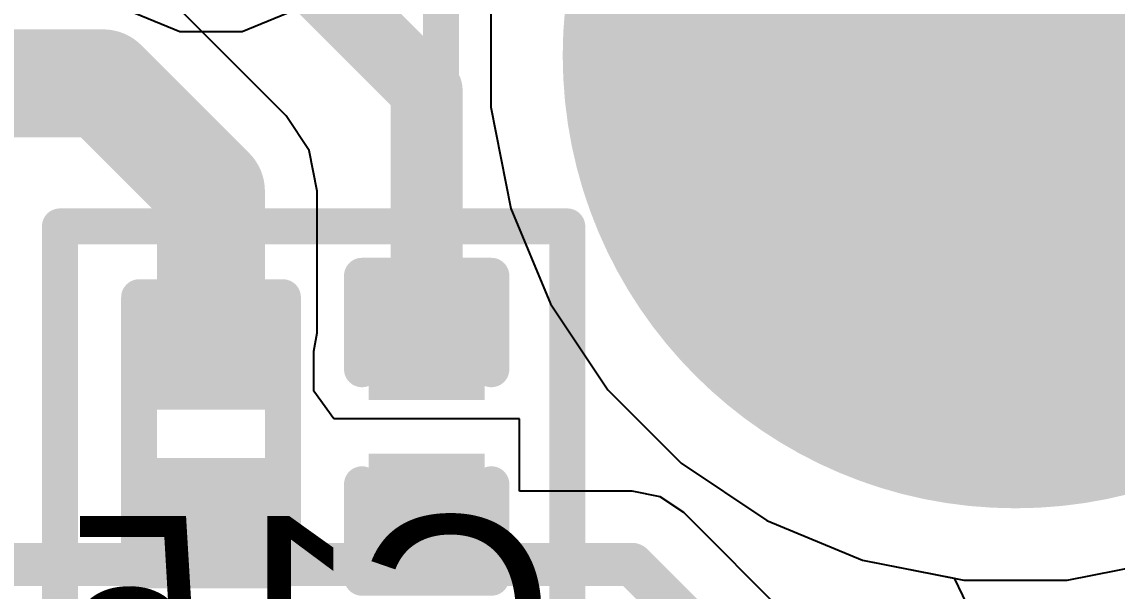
# Model space of a CAD drawing. Header units: inches. Extents: x -6 to 328, y -6 to 90.
# Drawn here: x 27.489 to 31.359, y 29.107 to 31.118 of the extents above; entities that cross this region are included whole.
import ezdxf

# ---------------------------------------------------------------- set-up
doc = ezdxf.new("R2010")
doc.units = ezdxf.units.IN
for name, color, linetype in [('Bottom Layer', 5, 'Continuous'), ('Bottom Overlay', 54, 'Continuous'), ('Bottom Solder', 6, 'Continuous'), ('Drill Drawing', 1, 'Continuous'), ('GND', 76, 'Continuous'), ('Pad Holes', 156, 'Continuous'), ('PWR', 16, 'Continuous'), ('Top Layer', 1, 'Continuous'), ('Top Overlay', 2, 'Continuous'), ('Top Paste', 8, 'Continuous'), ('Top Solder', 216, 'Continuous')]:
    doc.layers.add(name, color=color, linetype=linetype)
doc.styles.add('Arial', font='', dxfattribs={"height": 0.2})
doc.styles.get('Arial').set_extended_font_data('Arial')

# ---------------------------------------------------------------- blocks, each defined once
blk = doc.blocks.new('R___0201_17')
at = {"layer": 'Top Layer'}
for points in [[(-0.41, 0.185), (-0.14, 0.185), (-0.14, -0.185), (-0.41, -0.185)], [(0.14, 0.185), (0.41, 0.185), (0.41, -0.185), (0.14, -0.185)]]:
    blk.add_hatch(color=1, dxfattribs=at).paths.add_polyline_path(points)
at = {"layer": 'Top Paste'}
for points in [[(-0.41, 0.185), (-0.14, 0.185), (-0.14, -0.185), (-0.41, -0.185)], [(0.14, 0.185), (0.41, 0.185), (0.41, -0.185), (0.14, -0.185)]]:
    blk.add_hatch(color=8, dxfattribs=at).paths.add_polyline_path(points)
at = {"layer": 'Top Solder'}
for points in [[(-0.465, 0.24), (-0.085, 0.24), (-0.085, -0.24), (-0.465, -0.24)], [(0.085, 0.24), (0.465, 0.24), (0.465, -0.24), (0.085, -0.24)]]:
    blk.add_hatch(color=216, dxfattribs=at).paths.add_polyline_path(points)
at = {"layer": 'Top Overlay'}
for points in [[(-0.4826, -0.254, 0.127, 0.127, 0), (-0.4826, 0.254, 0.127, 0.127, 0)], [(0.4826, 0.254, 0.127, 0.127, 0), (-0.4826, 0.254, 0.127, 0.127, 0)], [(0.4826, -0.254, 0.127, 0.127, 0), (0.4826, 0.254, 0.127, 0.127, 0)], [(0.4826, -0.254, 0.127, 0.127, 0), (-0.4826, -0.254, 0.127, 0.127, 0)]]:
    blk.add_lwpolyline(points, format="xyseb", dxfattribs=at)
for points in [[(-0.5143, 0.254, 0.0635, 0.0635, 1), (-0.4508, 0.254, 0.0635, 0.0635, 1)], [(-0.5143, 0.254, 0.0635, 0.0635, 1), (-0.4508, 0.254, 0.0635, 0.0635, 1)], [(0.4508, 0.254, 0.0635, 0.0635, 1), (0.5143, 0.254, 0.0635, 0.0635, 1)], [(0.4508, 0.254, 0.0635, 0.0635, 1), (0.5143, 0.254, 0.0635, 0.0635, 1)], [(-0.5143, -0.254, 0.0635, 0.0635, 1), (-0.4508, -0.254, 0.0635, 0.0635, 1)], [(-0.5143, -0.254, 0.0635, 0.0635, 1), (-0.4508, -0.254, 0.0635, 0.0635, 1)], [(0.4508, -0.254, 0.0635, 0.0635, 1), (0.5143, -0.254, 0.0635, 0.0635, 1)], [(0.4508, -0.254, 0.0635, 0.0635, 1), (0.5143, -0.254, 0.0635, 0.0635, 1)]]:
    blk.add_lwpolyline(points, format="xyseb", close=True, dxfattribs=at)
blk = doc.blocks.new('CAP_0201_66')
at = {"layer": 'Top Layer'}
for points in [[(-0.45, 0.15), (-0.15, 0.15), (-0.15, -0.15), (-0.45, -0.15)], [(0.15, 0.15), (0.45, 0.15), (0.45, -0.15), (0.15, -0.15)]]:
    blk.add_hatch(color=1, dxfattribs=at).paths.add_polyline_path(points)
at = {"layer": 'Top Paste'}
for points in [[(-0.45, 0.15), (-0.15, 0.15), (-0.15, -0.15), (-0.45, -0.15)], [(0.15, 0.15), (0.45, 0.15), (0.45, -0.15), (0.15, -0.15)]]:
    blk.add_hatch(color=8, dxfattribs=at).paths.add_polyline_path(points)
at = {"layer": 'Top Solder'}
for points in [[(-0.505, 0.205), (-0.095, 0.205), (-0.095, -0.205), (-0.505, -0.205)], [(0.095, 0.205), (0.505, 0.205), (0.505, -0.205), (0.095, -0.205)]]:
    blk.add_hatch(color=216, dxfattribs=at).paths.add_polyline_path(points)
at = {"layer": 'Top Overlay'}
for points in [[(-0.5334, 0.2286, 0.127, 0.127, 0), (-0.2032, 0.2286, 0.127, 0.127, 0)], [(-0.5334, 0.2286, 0.127, 0.127, 0), (-0.5334, -0.2286, 0.127, 0.127, 0)], [(0.2032, 0.2286, 0.127, 0.127, 0), (0.5334, 0.2286, 0.127, 0.127, 0)], [(0.5334, 0.2286, 0.127, 0.127, 0), (0.5334, -0.2286, 0.127, 0.127, 0)], [(-0.5334, -0.2286, 0.127, 0.127, 0), (-0.2032, -0.2286, 0.127, 0.127, 0)], [(0.2032, -0.2286, 0.127, 0.127, 0), (0.5334, -0.2286, 0.127, 0.127, 0)]]:
    blk.add_lwpolyline(points, format="xyseb", dxfattribs=at)
for points in [[(-0.5651, 0.2286, 0.0635, 0.0635, 1), (-0.5016, 0.2286, 0.0635, 0.0635, 1)], [(-0.5651, 0.2286, 0.0635, 0.0635, 1), (-0.5016, 0.2286, 0.0635, 0.0635, 1)], [(-0.2349, 0.2286, 0.0635, 0.0635, 1), (-0.1714, 0.2286, 0.0635, 0.0635, 1)], [(0.1714, 0.2286, 0.0635, 0.0635, 1), (0.2349, 0.2286, 0.0635, 0.0635, 1)], [(0.5016, 0.2286, 0.0635, 0.0635, 1), (0.5651, 0.2286, 0.0635, 0.0635, 1)], [(0.5016, 0.2286, 0.0635, 0.0635, 1), (0.5651, 0.2286, 0.0635, 0.0635, 1)], [(-0.5651, -0.2286, 0.0635, 0.0635, 1), (-0.5016, -0.2286, 0.0635, 0.0635, 1)], [(-0.5651, -0.2286, 0.0635, 0.0635, 1), (-0.5016, -0.2286, 0.0635, 0.0635, 1)], [(-0.2349, -0.2286, 0.0635, 0.0635, 1), (-0.1714, -0.2286, 0.0635, 0.0635, 1)], [(0.1714, -0.2286, 0.0635, 0.0635, 1), (0.2349, -0.2286, 0.0635, 0.0635, 1)], [(0.5016, -0.2286, 0.0635, 0.0635, 1), (0.5651, -0.2286, 0.0635, 0.0635, 1)], [(0.5016, -0.2286, 0.0635, 0.0635, 1), (0.5651, -0.2286, 0.0635, 0.0635, 1)]]:
    blk.add_lwpolyline(points, format="xyseb", close=True, dxfattribs=at)

msp = doc.modelspace()

# ---------------------------------------------------------------- hatches: boundary and pattern name
at = {"layer": 'Bottom Solder'}
h = msp.add_hatch(color=6, dxfattribs=at)
edge = h.paths.add_edge_path()
edge.add_arc((31, 31), 0.1016, 0, 360)
at = {"layer": 'Pad Holes'}
h = msp.add_hatch(color=7, dxfattribs=at)
edge = h.paths.add_edge_path()
edge.add_arc((31, 31), 1.6, 0, 360)
at = {"layer": 'Top Solder'}
h = msp.add_hatch(color=216, dxfattribs=at)
edge = h.paths.add_edge_path()
edge.add_arc((31, 31), 0.1016, 0, 360)

# ---------------------------------------------------------------- linework, layer by layer
at = {"layer": 'Bottom Layer'}
for p, q in [((29.146, 31.1826), (29.146, 30.8174)), ((29.146, 30.8174), (29.2172, 30.4592)), ((29.2172, 30.4592), (29.357, 30.1218)), ((29.357, 30.1218), (29.5599, 29.8181)), ((29.5599, 29.8181), (29.8181, 29.5599)), ((29.8181, 29.5599), (30.1218, 29.357)), ((30.1218, 29.357), (30.4592, 29.2172)), ((30.4592, 29.2172), (30.8174, 29.146)), ((31.1826, 29.146), (31.5408, 29.2172)), ((30.8174, 29.146), (31.1826, 29.146))]:
    msp.add_line(p, q, dxfattribs=at)
at = {"layer": 'Drill Drawing'}
for points in [[(30.746, 30.746, 0.0508, 0.0508, 0), (30.746, 31.254, 0.0508, 0.0508, 0)], [(31.254, 30.746, 0.0508, 0.0508, 0), (31.254, 31.254, 0.0508, 0.0508, 0)], [(30.746, 30.746, 0.0508, 0.0508, 0), (31.254, 30.746, 0.0508, 0.0508, 0)]]:
    msp.add_lwpolyline(points, format="xyseb", dxfattribs=at)
for points in [[(30.7333, 30.746, 0.0254, 0.0254, 1), (30.7587, 30.746, 0.0254, 0.0254, 1)], [(30.7333, 30.746, 0.0254, 0.0254, 1), (30.7587, 30.746, 0.0254, 0.0254, 1)], [(31.2413, 30.746, 0.0254, 0.0254, 1), (31.2667, 30.746, 0.0254, 0.0254, 1)], [(31.2413, 30.746, 0.0254, 0.0254, 1), (31.2667, 30.746, 0.0254, 0.0254, 1)]]:
    msp.add_lwpolyline(points, format="xyseb", close=True, dxfattribs=at)
at = {"layer": 'GND'}
for p, q in [((29.146, 31.1826), (29.146, 30.8174)), ((29.146, 30.8174), (29.2172, 30.4592)), ((29.2172, 30.4592), (29.357, 30.1218)), ((29.357, 30.1218), (29.5599, 29.8181)), ((29.5599, 29.8181), (29.8181, 29.5599)), ((29.8181, 29.5599), (30.1218, 29.357)), ((30.1218, 29.357), (30.4592, 29.2172)), ((30.4592, 29.2172), (30.8174, 29.146)), ((31.1826, 29.146), (31.5408, 29.2172)), ((30.8174, 29.146), (31.1826, 29.146))]:
    msp.add_line(p, q, dxfattribs=at)
at = {"layer": 'PWR'}
for p, q in [((27.8436, 31.1684), (28.0472, 31.084)), ((28.2676, 31.084), (28.4712, 31.1684)), ((29.146, 31.1826), (29.146, 30.8174)), ((28.0472, 31.084), (28.2676, 31.084)), ((29.146, 30.8174), (29.2172, 30.4592)), ((29.2172, 30.4592), (29.357, 30.1218)), ((29.357, 30.1218), (29.5599, 29.8181)), ((29.5599, 29.8181), (29.8181, 29.5599)), ((29.8181, 29.5599), (30.1218, 29.357)), ((30.1218, 29.357), (30.4592, 29.2172)), ((30.4592, 29.2172), (30.8174, 29.146)), ((31.1826, 29.146), (31.5408, 29.2172)), ((30.8174, 29.146), (31.1826, 29.146))]:
    msp.add_line(p, q, dxfattribs=at)
at = {"layer": 'Top Layer'}
for p, q in [((28.4229, 30.786), (28.0419, 31.167)), ((29.146, 31.1826), (29.146, 30.8174)), ((29.146, 30.8174), (29.2172, 30.4592)), ((28.5043, 30.6641), (28.4229, 30.786)), ((28.5329, 30.5204), (28.5043, 30.6641)), ((28.5329, 30.0193), (28.5329, 30.5204)), ((29.2172, 30.4592), (29.357, 30.1218)), ((29.357, 30.1218), (29.5599, 29.8181)), ((28.5202, 29.9553), (28.5329, 30.0193)), ((28.5202, 29.8133), (28.5202, 29.9553)), ((28.5916, 29.7158), (28.5202, 29.8133)), ((29.5599, 29.8181), (29.8181, 29.5599)), ((29.2472, 29.7158), (28.5916, 29.7158)), ((29.2472, 29.4607), (29.2472, 29.7158)), ((29.8181, 29.5599), (30.1218, 29.357)), ((29.6451, 29.4607), (29.2472, 29.4607)), ((29.7442, 29.441), (29.6451, 29.4607)), ((29.8282, 29.3849), (29.7442, 29.441)), ((30.3725, 28.8405), (29.8282, 29.3849)), ((30.1218, 29.357), (30.4592, 29.2172)), ((30.4592, 29.2172), (30.7835, 29.1528)), ((30.7835, 29.1528), (30.8415, 29.0312))]:
    msp.add_line(p, q, dxfattribs=at)
for points in [[(28.1574, 31.638, 0.254, 0.254, 0), (28.9194, 30.876, 0.254, 0.254, 0)], [(24.2095, 30.9014, 0.381, 0.381, 0), (27.7764, 30.9014, 0.381, 0.381, 0)], [(27.7764, 30.9014, 0.381, 0.381, 0), (28.1574, 30.5204, 0.381, 0.381, 0)], [(28.9194, 29.988, 0.254, 0.254, 0), (28.9194, 30.876, 0.254, 0.254, 0)], [(28.1574, 30.0193, 0.381, 0.381, 0), (28.1574, 30.5204, 0.381, 0.381, 0)], [(28.0486, 29.3292, 0.1524, 0.1524, 0), (28.1074, 29.388, 0.1524, 0.1524, 0)], [(28.1074, 29.388, 0.1524, 0.1524, 0), (28.1574, 29.388, 0.1524, 0.1524, 0)], [(28.1574, 29.388, 0.1524, 0.1524, 0), (28.2074, 29.388, 0.1524, 0.1524, 0)], [(28.2074, 29.388, 0.1524, 0.1524, 0), (28.3937, 29.2017, 0.1524, 0.1524, 0)], [(28.8456, 29.3142, 0.1524, 0.1524, 0), (28.9194, 29.388, 0.1524, 0.1524, 0)], [(28.9194, 29.388, 0.1524, 0.1524, 0), (28.9932, 29.3142, 0.1524, 0.1524, 0)], [(28.0486, 29.291, 0.1524, 0.1524, 0), (28.0486, 29.3292, 0.1524, 0.1524, 0)], [(28.8456, 29.291, 0.1524, 0.1524, 0), (28.8456, 29.3142, 0.1524, 0.1524, 0)], [(28.9932, 29.291, 0.1524, 0.1524, 0), (28.9932, 29.3142, 0.1524, 0.1524, 0)], [(27.9593, 29.2017, 0.1524, 0.1524, 0), (28.0486, 29.291, 0.1524, 0.1524, 0)], [(28.7563, 29.2017, 0.1524, 0.1524, 0), (28.8456, 29.291, 0.1524, 0.1524, 0)], [(28.9932, 29.291, 0.1524, 0.1524, 0), (29.0825, 29.2017, 0.1524, 0.1524, 0)], [(27.3831, 29.2015, 0.1524, 0.1524, 0), (27.583, 29.2015, 0.1524, 0.1524, 0)], [(27.583, 29.2015, 0.1524, 0.1524, 0), (27.5832, 29.2017, 0.1524, 0.1524, 0)], [(27.5832, 29.2017, 0.1524, 0.1524, 0), (27.9593, 29.2017, 0.1524, 0.1524, 0)], [(28.3937, 29.2017, 0.1524, 0.1524, 0), (28.7563, 29.2017, 0.1524, 0.1524, 0)], [(29.0825, 29.2017, 0.1524, 0.1524, 0), (29.6451, 29.2017, 0.1524, 0.1524, 0)], [(29.6451, 29.2017, 0.1524, 0.1524, 0), (30.1894, 28.6574, 0.1524, 0.1524, 0)]]:
    msp.add_lwpolyline(points, format="xyseb", dxfattribs=at)
for points in [[(27.6811, 30.9014, 0.1905, 0.1905, 1), (27.8716, 30.9014, 0.1905, 0.1905, 1)], [(27.6811, 30.9014, 0.1905, 0.1905, 1), (27.8716, 30.9014, 0.1905, 0.1905, 1)], [(28.8559, 30.876, 0.127, 0.127, 1), (28.9829, 30.876, 0.127, 0.127, 1)], [(28.8559, 30.876, 0.127, 0.127, 1), (28.9829, 30.876, 0.127, 0.127, 1)], [(28.0621, 30.5204, 0.1905, 0.1905, 1), (28.2526, 30.5204, 0.1905, 0.1905, 1)], [(28.0621, 30.5204, 0.1905, 0.1905, 1), (28.2526, 30.5204, 0.1905, 0.1905, 1)], [(28.0621, 30.0193, 0.1905, 0.1905, 1), (28.2526, 30.0193, 0.1905, 0.1905, 1)], [(28.8559, 29.988, 0.127, 0.127, 1), (28.9829, 29.988, 0.127, 0.127, 1)], [(28.0693, 29.388, 0.0762, 0.0762, 1), (28.1455, 29.388, 0.0762, 0.0762, 1)], [(28.0693, 29.388, 0.0762, 0.0762, 1), (28.1455, 29.388, 0.0762, 0.0762, 1)], [(28.1193, 29.388, 0.0762, 0.0762, 1), (28.1955, 29.388, 0.0762, 0.0762, 1)], [(28.1193, 29.388, 0.0762, 0.0762, 1), (28.1955, 29.388, 0.0762, 0.0762, 1)], [(28.1693, 29.388, 0.0762, 0.0762, 1), (28.2455, 29.388, 0.0762, 0.0762, 1)], [(28.1693, 29.388, 0.0762, 0.0762, 1), (28.2455, 29.388, 0.0762, 0.0762, 1)], [(28.8813, 29.388, 0.0762, 0.0762, 1), (28.9575, 29.388, 0.0762, 0.0762, 1)], [(28.8813, 29.388, 0.0762, 0.0762, 1), (28.9575, 29.388, 0.0762, 0.0762, 1)], [(28.0105, 29.3292, 0.0762, 0.0762, 1), (28.0867, 29.3292, 0.0762, 0.0762, 1)], [(28.0105, 29.3292, 0.0762, 0.0762, 1), (28.0867, 29.3292, 0.0762, 0.0762, 1)], [(28.8075, 29.3142, 0.0762, 0.0762, 1), (28.8837, 29.3142, 0.0762, 0.0762, 1)], [(28.8075, 29.3142, 0.0762, 0.0762, 1), (28.8837, 29.3142, 0.0762, 0.0762, 1)], [(28.9551, 29.3142, 0.0762, 0.0762, 1), (29.0313, 29.3142, 0.0762, 0.0762, 1)], [(28.9551, 29.3142, 0.0762, 0.0762, 1), (29.0313, 29.3142, 0.0762, 0.0762, 1)], [(28.0105, 29.291, 0.0762, 0.0762, 1), (28.0867, 29.291, 0.0762, 0.0762, 1)], [(28.0105, 29.291, 0.0762, 0.0762, 1), (28.0867, 29.291, 0.0762, 0.0762, 1)], [(28.8075, 29.291, 0.0762, 0.0762, 1), (28.8837, 29.291, 0.0762, 0.0762, 1)], [(28.8075, 29.291, 0.0762, 0.0762, 1), (28.8837, 29.291, 0.0762, 0.0762, 1)], [(28.9551, 29.291, 0.0762, 0.0762, 1), (29.0313, 29.291, 0.0762, 0.0762, 1)], [(28.9551, 29.291, 0.0762, 0.0762, 1), (29.0313, 29.291, 0.0762, 0.0762, 1)], [(27.5449, 29.2015, 0.0762, 0.0762, 1), (27.6211, 29.2015, 0.0762, 0.0762, 1)], [(27.5449, 29.2015, 0.0762, 0.0762, 1), (27.6211, 29.2015, 0.0762, 0.0762, 1)], [(27.5451, 29.2017, 0.0762, 0.0762, 1), (27.6213, 29.2017, 0.0762, 0.0762, 1)], [(27.5451, 29.2017, 0.0762, 0.0762, 1), (27.6213, 29.2017, 0.0762, 0.0762, 1)], [(27.9212, 29.2017, 0.0762, 0.0762, 1), (27.9974, 29.2017, 0.0762, 0.0762, 1)], [(27.9212, 29.2017, 0.0762, 0.0762, 1), (27.9974, 29.2017, 0.0762, 0.0762, 1)], [(28.3556, 29.2017, 0.0762, 0.0762, 1), (28.4318, 29.2017, 0.0762, 0.0762, 1)], [(28.3556, 29.2017, 0.0762, 0.0762, 1), (28.4318, 29.2017, 0.0762, 0.0762, 1)], [(28.7182, 29.2017, 0.0762, 0.0762, 1), (28.7944, 29.2017, 0.0762, 0.0762, 1)], [(28.7182, 29.2017, 0.0762, 0.0762, 1), (28.7944, 29.2017, 0.0762, 0.0762, 1)], [(29.0444, 29.2017, 0.0762, 0.0762, 1), (29.1206, 29.2017, 0.0762, 0.0762, 1)], [(29.0444, 29.2017, 0.0762, 0.0762, 1), (29.1206, 29.2017, 0.0762, 0.0762, 1)], [(29.607, 29.2017, 0.0762, 0.0762, 1), (29.6832, 29.2017, 0.0762, 0.0762, 1)], [(29.607, 29.2017, 0.0762, 0.0762, 1), (29.6832, 29.2017, 0.0762, 0.0762, 1)]]:
    msp.add_lwpolyline(points, format="xyseb", close=True, dxfattribs=at)
at = {"layer": 'Top Overlay'}
for points in [[(28.9702, 30.3958, 0.127, 0.127, 0), (28.9702, 31.2322, 0.127, 0.127, 0)], [(27.6234, 30.3958, 0.127, 0.127, 0), (29.4161, 30.3958, 0.127, 0.127, 0)], [(27.6234, 27.7264, 0.127, 0.127, 0), (27.6234, 30.3958, 0.127, 0.127, 0)], [(29.4161, 27.7264, 0.127, 0.127, 0), (29.4161, 30.3958, 0.127, 0.127, 0)]]:
    msp.add_lwpolyline(points, format="xyseb", dxfattribs=at)
for points in [[(27.5917, 30.3958, 0.0635, 0.0635, 1), (27.6552, 30.3958, 0.0635, 0.0635, 1)], [(27.5917, 30.3958, 0.0635, 0.0635, 1), (27.6552, 30.3958, 0.0635, 0.0635, 1)], [(28.9384, 30.3958, 0.0635, 0.0635, 1), (29.0019, 30.3958, 0.0635, 0.0635, 1)], [(29.3844, 30.3958, 0.0635, 0.0635, 1), (29.4479, 30.3958, 0.0635, 0.0635, 1)], [(29.3844, 30.3958, 0.0635, 0.0635, 1), (29.4479, 30.3958, 0.0635, 0.0635, 1)]]:
    msp.add_lwpolyline(points, format="xyseb", close=True, dxfattribs=at)

# ---------------------------------------------------------------- block references
for name, p, rotation in [('CAP_0201_66', (28.9194, 29.688), 90), ('R___0201_17', (28.1574, 29.663), 270)]:
    msp.add_blockref(name, p, dxfattribs=dict(rotation=rotation))

# ---------------------------------------------------------------- texts
at = {"layer": 'Bottom Overlay', "style": 'Arial', "text_generation_flag": 2}
msp.add_text('C15', height=0.6858, dxfattribs=at).set_placement((29.3732, 28.6871))

doc.saveas('drawing.dxf')
